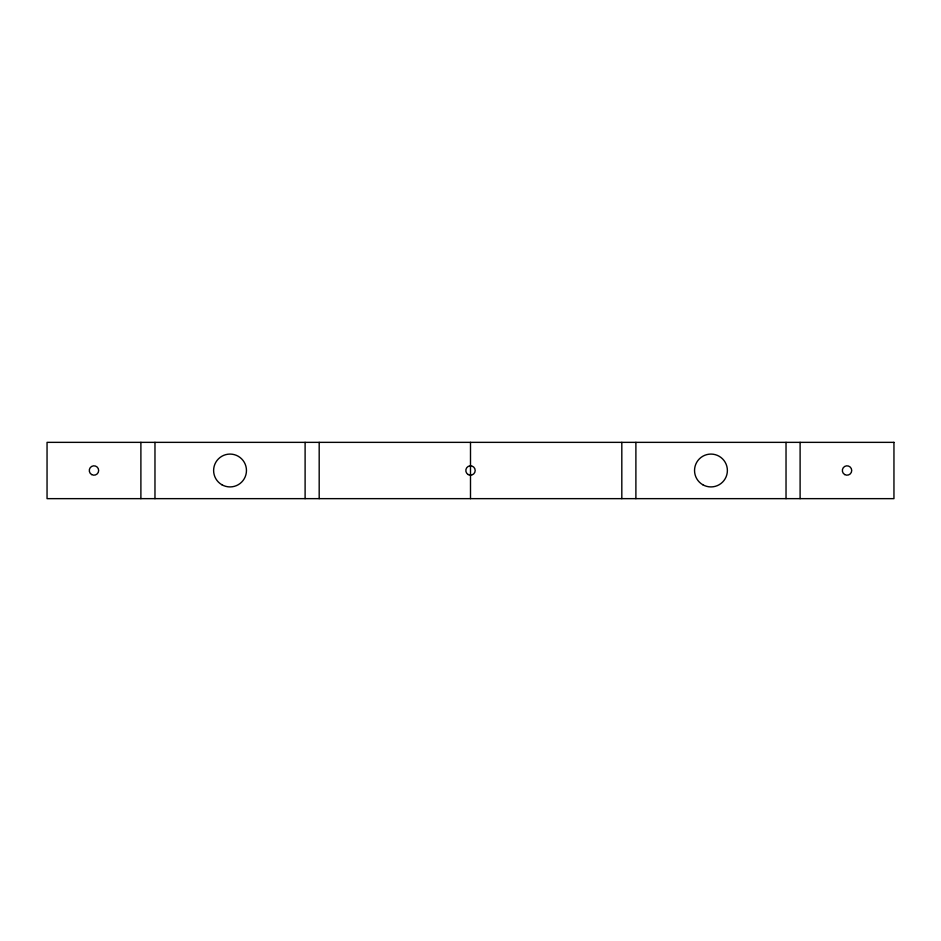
<?xml version="1.0" encoding="UTF-8"?>
<svg xmlns="http://www.w3.org/2000/svg" width="941" height="941" viewBox="0 0 941 941"><rect width="100%" height="100%" fill="white"/><g stroke="black" fill="none" stroke-linecap="round" stroke-linejoin="round"><path stroke-width="1.41" d="M800.109 442.352L800.109 498.648M786.029 442.352L786.029 498.648M635.893 442.352L635.893 498.648M621.813 442.352L621.813 498.648M470.5 442.352L470.5 498.648M319.187 442.352L319.187 498.648M305.107 442.352L305.107 498.648M154.971 442.352L154.971 498.648M140.891 442.352L140.891 498.648M893.95 442.352L47.05 442.352L47.05 498.648L893.95 498.648L893.95 442.352M468.159 474.558A4.693 4.693 0 0 0 475.193 470.5A4.693 4.693 0 0 0 468.159 466.442A4.693 4.693 0 0 0 468.159 474.558M221.829 484.721A16.42 16.42 0 0 0 246.46 470.5A16.42 16.42 0 0 0 221.829 456.279A16.42 16.42 0 0 0 221.829 484.721M91.618 474.558A4.693 4.693 0 0 0 98.664 470.5A4.693 4.693 0 0 0 91.618 466.442A4.693 4.693 0 0 0 91.618 474.558M844.689 474.558A4.693 4.693 0 0 0 851.723 470.5A4.693 4.693 0 0 0 844.689 466.442A4.693 4.693 0 0 0 844.689 474.558M702.751 484.721A16.42 16.42 0 0 0 727.381 470.5A16.42 16.42 0 0 0 702.751 456.279A16.42 16.42 0 0 0 702.751 484.721"/></g></svg>
